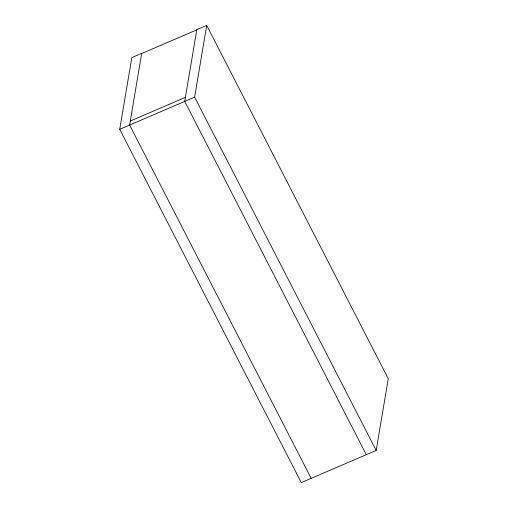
<?xml version="1.0" encoding="UTF-8"?>
<svg xmlns="http://www.w3.org/2000/svg" width="508" height="508" viewBox="0 0 508 508"><rect width="100%" height="100%" fill="white"/><g stroke="black" fill="none" stroke-linecap="round" stroke-linejoin="round"><path stroke-width="0.76" d="M366.287 454.679L184.721 101.39L196.812 29.655L206.712 25.4L388.277 378.689L376.18 450.425L301.288 482.6L119.723 129.311L131.82 57.575L141.713 53.321L129.623 125.063L311.188 478.345M376.18 450.425L194.615 97.136L206.712 25.4M141.675 53.543L196.78 29.87M130.296 121.037L185.401 97.371M119.723 129.311L194.615 97.136"/></g></svg>
